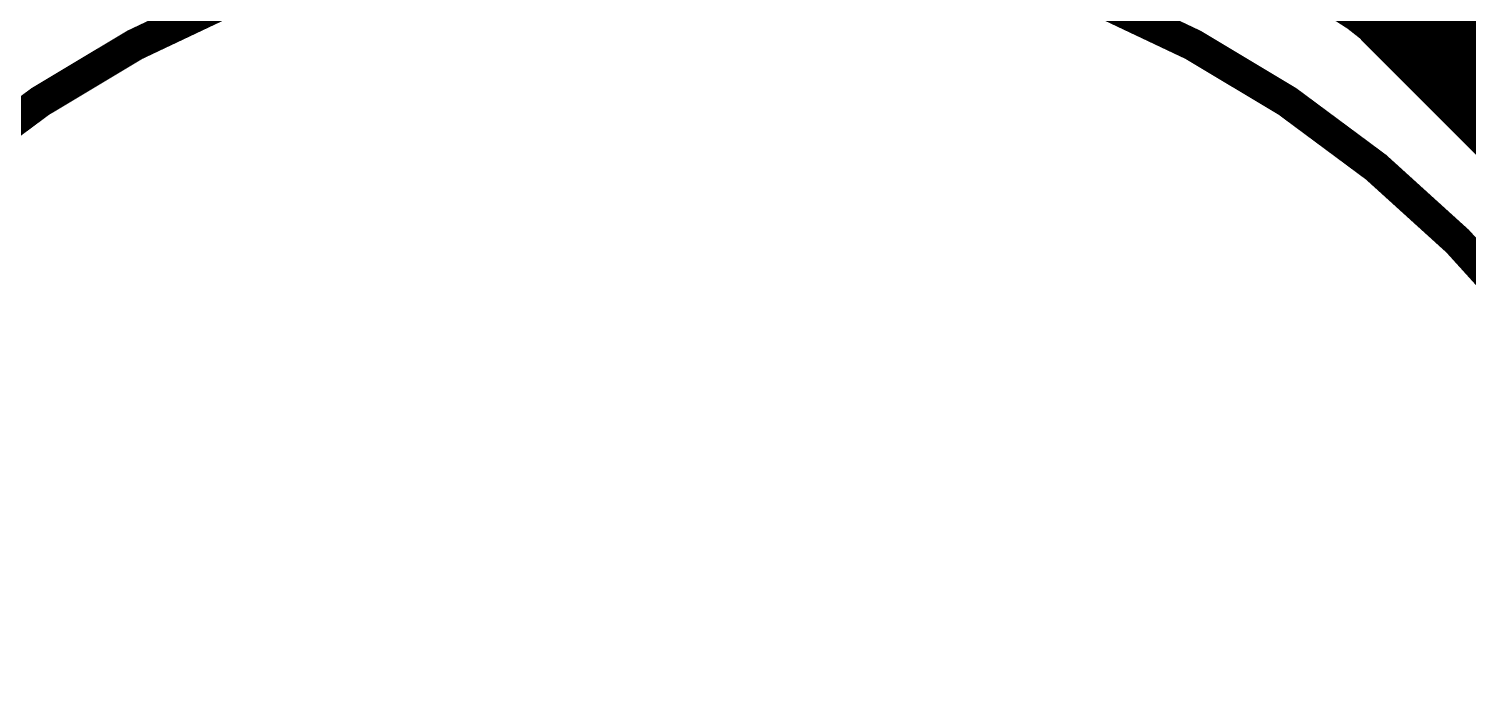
# Model space of a CAD drawing. Header units: millimetres. Extents: x 3.57 to 6.19, y 4.04 to 5.89.
# Drawn here: x 4.6362 to 4.9517, y 4.3236 to 4.4685 of the extents above; entities that cross this region are included whole.
import ezdxf

# ---------------------------------------------------------------- set-up
doc = ezdxf.new("R2010")
doc.units = ezdxf.units.MM
doc.header["$MEASUREMENT"] = 0
for name, color, linetype in [('BottomLayer', 5, 'Continuous'), ('Mechanical2', 216, 'Continuous'), ('TopLayer', 1, 'Continuous')]:
    doc.layers.add(name, color=color, linetype=linetype)

msp = doc.modelspace()

# ---------------------------------------------------------------- linework, layer by layer
at = {"layer": 'BottomLayer', "const_width": 0.025}
msp.add_lwpolyline([(4.88472, 4.52728), (5.054, 4.358)], dxfattribs=at)
at = {"layer": 'BottomLayer', "const_width": 0.008}
msp.add_lwpolyline([(4.51034, 4.26528, -0.329505), (4.70521, 4.51156)], format="xyb", dxfattribs=at)
at = {"layer": 'Mechanical2', "const_width": 0.007}
msp.add_lwpolyline([(4.52934, 4.24797, -1), (5.02147, 4.24797)], format="xyb", dxfattribs=at)
at = {"layer": 'TopLayer', "const_width": 0.008}
for points in [[(4.94176, 4.46093), (5.08689, 4.60606)], [(4.82555, 4.59312), (5.08435, 4.33431)]]:
    msp.add_lwpolyline(points, dxfattribs=at)
for points in [[(4.688, 4.50625, -0.515474), (5.03849, 4.25662)], [(4.61, 4.46341, -0.027146), (4.63337, 4.48)]]:
    msp.add_lwpolyline(points, format="xyb", dxfattribs=at)
at = {"layer": 'TopLayer', "const_width": 0.004}
msp.add_lwpolyline([(4.93976, 4.46093, 1), (4.94376, 4.46093, 1)], format="xyb", close=True, dxfattribs=at)

doc.saveas('drawing.dxf')
